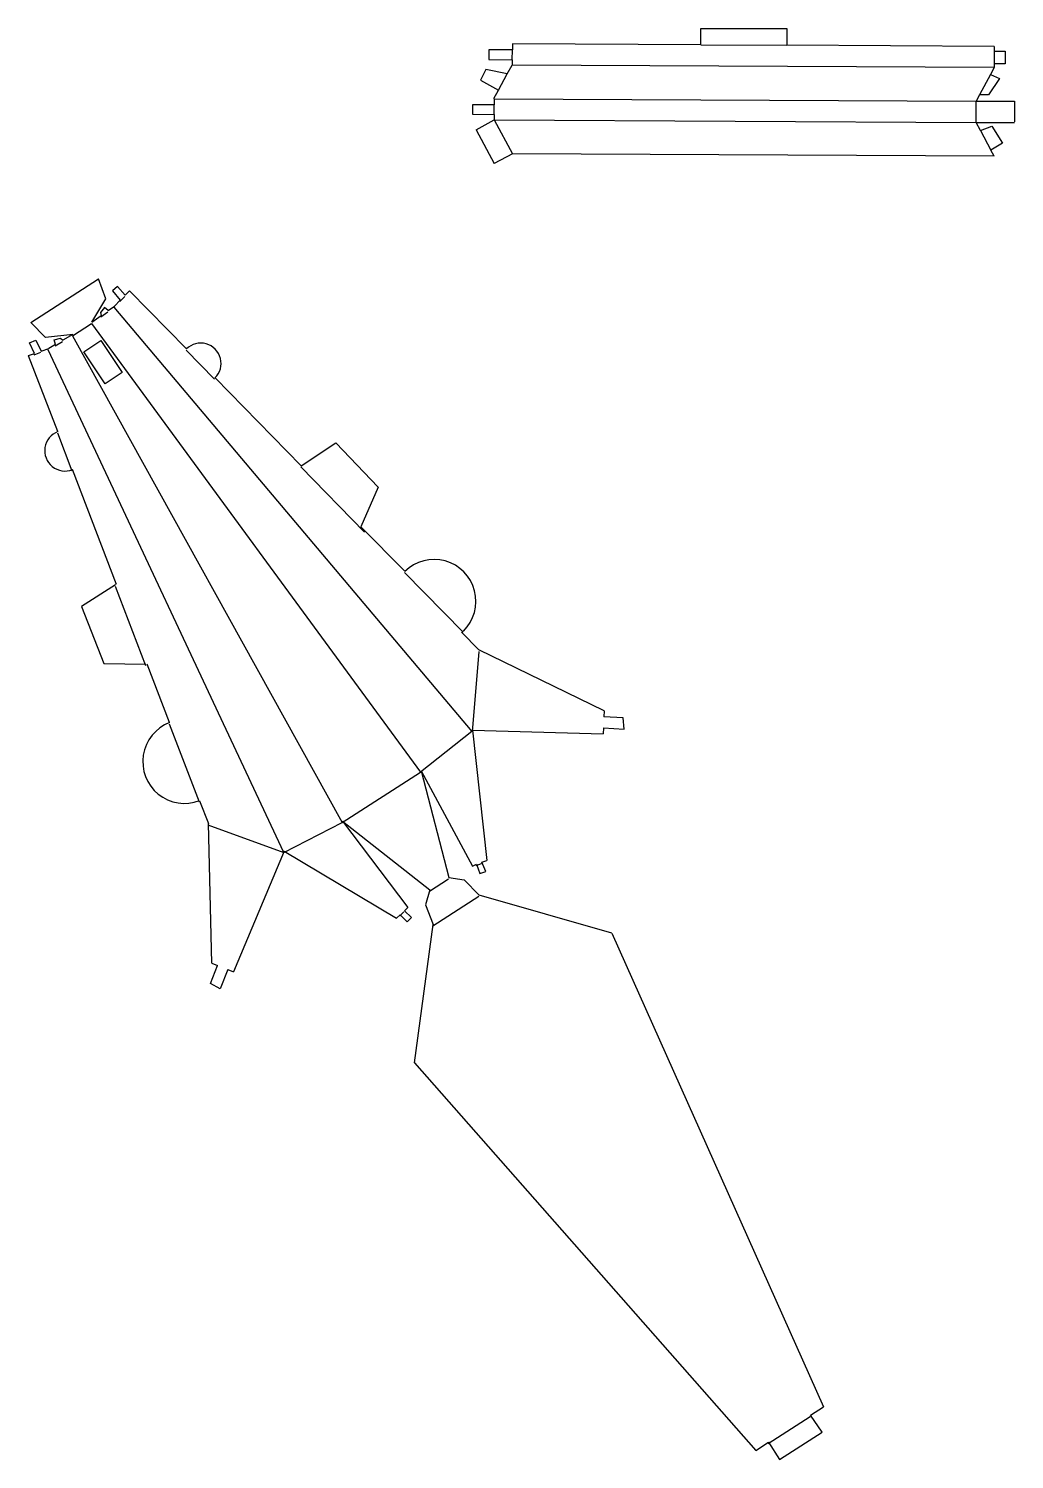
# Model space of a CAD drawing. Header units: inches. Extents: x 1.2 to 8.6, y 1.3 to 12.1.
import ezdxf

# ---------------------------------------------------------------- set-up
doc = ezdxf.new("R2010")
doc.units = ezdxf.units.IN
doc.header["$MEASUREMENT"] = 0

msp = doc.modelspace()

# ---------------------------------------------------------------- linework, layer by layer
for p, q in [((6.265, 11.984), (6.265, 12.106)), ((6.265, 12.106), (6.917, 12.106)), ((6.917, 12.106), (6.917, 11.98)), ((4.842, 11.946), (4.664, 11.946)), ((4.664, 11.946), (4.664, 11.873)), ((4.841, 11.871), (4.842, 11.946)), ((4.843, 11.991), (4.842, 11.946)), ((6.265, 11.984), (4.843, 11.991)), ((6.265, 11.984), (6.917, 11.98)), ((8.484, 11.972), (6.917, 11.98)), ((8.484, 11.972), (8.484, 11.935)), ((8.484, 11.935), (8.566, 11.935)), ((8.484, 11.935), (8.484, 11.84)), ((8.566, 11.935), (8.566, 11.84)), ((4.64, 11.798), (4.601, 11.716)), ((4.803, 11.764), (4.64, 11.798)), ((4.664, 11.873), (4.841, 11.871)), ((4.803, 11.764), (4.841, 11.831)), ((4.841, 11.871), (4.841, 11.831)), ((8.483, 11.812), (4.841, 11.831)), ((8.483, 11.812), (8.455, 11.759)), ((8.566, 11.84), (8.484, 11.84)), ((8.484, 11.84), (8.484, 11.812)), ((4.601, 11.716), (4.736, 11.641)), ((4.736, 11.641), (4.803, 11.764)), ((8.455, 11.759), (8.372, 11.605)), ((8.524, 11.73), (8.441, 11.607)), ((8.455, 11.759), (8.524, 11.73)), ((4.701, 11.578), (4.736, 11.641)), ((4.705, 11.576), (4.704, 11.531)), ((4.705, 11.576), (8.346, 11.557)), ((8.372, 11.605), (8.346, 11.557)), ((8.441, 11.607), (8.372, 11.605)), ((4.704, 11.531), (4.54, 11.531)), ((4.54, 11.531), (4.54, 11.459)), ((4.704, 11.458), (4.704, 11.531)), ((8.346, 11.557), (8.636, 11.557)), ((8.346, 11.401), (8.346, 11.557)), ((8.636, 11.557), (8.636, 11.401)), ((4.54, 11.459), (4.704, 11.458)), ((4.568, 11.342), (4.705, 11.416)), ((4.704, 11.458), (4.704, 11.416)), ((4.705, 11.416), (8.346, 11.397)), ((4.705, 11.416), (4.842, 11.161)), ((4.705, 11.416), (8.346, 11.397)), ((8.346, 11.397), (8.636, 11.397)), ((8.379, 11.337), (8.346, 11.397)), ((8.379, 11.337), (8.466, 11.369)), ((8.466, 11.369), (8.545, 11.241)), ((4.568, 11.342), (4.705, 11.087)), ((8.379, 11.337), (8.459, 11.188)), ((4.842, 11.161), (4.705, 11.087)), ((8.484, 11.142), (4.842, 11.161)), ((8.545, 11.241), (8.459, 11.188)), ((8.484, 11.142), (8.459, 11.188)), ((1.201, 9.886), (1.713, 10.216)), ((1.77, 10.065), (1.713, 10.216)), ((1.664, 9.888), (1.77, 10.065)), ((1.857, 10.158), (1.819, 10.124)), ((1.819, 10.124), (1.877, 10.053)), ((1.915, 10.092), (1.857, 10.158)), ((1.874, 10.044), (1.912, 10.082)), ((1.948, 10.125), (1.915, 10.092)), ((2.378, 9.686), (1.948, 10.125)), ((1.758, 9.999), (1.729, 9.961)), ((1.729, 9.961), (1.733, 9.938)), ((1.731, 9.928), (1.784, 9.967)), ((1.787, 9.976), (1.758, 9.999)), ((1.787, 9.976), (1.835, 10.01)), ((4.537, 6.794), (1.832, 10.001)), ((4.537, 6.794), (1.832, 10.001)), ((1.877, 10.053), (1.835, 10.01)), ((1.313, 9.771), (1.201, 9.886)), ((1.516, 9.785), (1.661, 9.878)), ((1.661, 9.878), (4.148, 6.488)), ((1.664, 9.888), (1.733, 9.938)), ((1.193, 9.731), (1.239, 9.751)), ((1.239, 9.751), (1.28, 9.669)), ((1.519, 9.794), (1.313, 9.771)), ((1.379, 9.755), (1.425, 9.766)), ((1.388, 9.719), (1.379, 9.755)), ((1.385, 9.71), (1.442, 9.743)), ((1.425, 9.766), (1.445, 9.752)), ((1.519, 9.794), (1.445, 9.752)), ((1.516, 9.785), (3.555, 6.107)), ((1.185, 9.635), (1.229, 9.651)), ((1.406, 9.061), (1.185, 9.634)), ((1.229, 9.651), (1.193, 9.731)), ((1.227, 9.641), (1.277, 9.66)), ((1.28, 9.669), (1.337, 9.69)), ((3.114, 5.881), (1.334, 9.68)), ((1.388, 9.719), (1.337, 9.69)), ((2.376, 9.677), (2.591, 9.457)), ((3.245, 8.803), (2.594, 9.467)), ((1.403, 9.051), (1.513, 8.764)), ((3.245, 8.803), (3.508, 8.975)), ((3.508, 8.975), (3.828, 8.641)), ((1.849, 7.906), (1.516, 8.774)), ((3.242, 8.794), (3.724, 8.302)), ((3.828, 8.641), (3.697, 8.342)), ((4.028, 8.005), (3.697, 8.342)), ((1.843, 7.903), (1.584, 7.738)), ((1.84, 7.893), (2.068, 7.294)), ((4.025, 7.995), (4.469, 7.544)), ((1.584, 7.738), (1.755, 7.308)), ((4.458, 7.544), (4.587, 7.412)), ((4.589, 7.4), (4.538, 6.793)), ((5.536, 6.952), (4.587, 7.412)), ((1.755, 7.308), (2.071, 7.304)), ((2.251, 6.862), (2.081, 7.303)), ((5.536, 6.952), (5.534, 6.905)), ((2.248, 6.853), (2.475, 6.262)), ((5.53, 6.822), (5.527, 6.776)), ((5.53, 6.822), (5.687, 6.812)), ((5.68, 6.898), (5.534, 6.905)), ((5.687, 6.812), (5.68, 6.898)), ((4.536, 6.795), (4.148, 6.488)), ((4.539, 6.805), (4.648, 5.821)), ((4.539, 6.805), (5.527, 6.776)), ((3.555, 6.107), (4.148, 6.488)), ((4.151, 6.497), (4.362, 5.691)), ((4.151, 6.497), (4.539, 5.778)), ((2.478, 6.271), (2.544, 6.099)), ((2.541, 6.089), (3.114, 5.881)), ((2.569, 5.045), (2.544, 6.099)), ((3.114, 5.881), (3.555, 6.107)), ((3.558, 6.116), (4.217, 5.597)), ((3.558, 6.116), (4.051, 5.464)), ((3.117, 5.891), (2.733, 4.979)), ((3.117, 5.891), (3.966, 5.383)), ((4.539, 5.778), (4.571, 5.791)), ((4.569, 5.781), (4.609, 5.798)), ((4.571, 5.791), (4.595, 5.722)), ((4.595, 5.722), (4.64, 5.737)), ((4.612, 5.807), (4.648, 5.821)), ((4.64, 5.737), (4.612, 5.807)), ((4.215, 5.588), (4.36, 5.681)), ((4.362, 5.691), (4.478, 5.674)), ((4.478, 5.674), (4.591, 5.558)), ((4.217, 5.597), (4.185, 5.485)), ((4.24, 5.325), (4.588, 5.549)), ((5.593, 5.271), (4.591, 5.558)), ((3.994, 5.41), (3.966, 5.383)), ((3.992, 5.401), (4.021, 5.432)), ((4.046, 5.356), (3.994, 5.41)), ((4.051, 5.464), (4.026, 5.44)), ((4.026, 5.44), (4.079, 5.39)), ((4.185, 5.485), (4.243, 5.335)), ((4.079, 5.39), (4.046, 5.356)), ((4.101, 4.29), (4.243, 5.335)), ((5.593, 5.271), (7.193, 1.691)), ((2.559, 4.89), (2.613, 5.027)), ((2.569, 5.045), (2.613, 5.027)), ((2.69, 4.996), (2.634, 4.849)), ((2.69, 4.996), (2.733, 4.979)), ((2.634, 4.849), (2.559, 4.89)), ((4.101, 4.29), (6.681, 1.362)), ((7.095, 1.628), (7.193, 1.691)), ((7.183, 1.501), (7.095, 1.628)), ((6.775, 1.415), (7.092, 1.619)), ((6.681, 1.362), (6.777, 1.424)), ((6.777, 1.424), (6.861, 1.294)), ((6.861, 1.294), (7.183, 1.501))]:
    msp.add_line(p, q)
msp.add_lwpolyline([(1.732, 9.75), (1.892, 9.508), (1.763, 9.422), (1.603, 9.663)], close=True)
for centre, radius, start, end in [((2.486, 9.576), 0.154, 314.4552, 134.4552), ((1.461, 8.917), 0.154, 111.0204, 291.0204), ((4.25, 7.779), 0.316, 314.4552, 134.4552), ((2.364, 6.567), 0.316, 111.0204, 291.0204)]:
    msp.add_arc(centre, radius, start, end)

doc.saveas('drawing.dxf')
